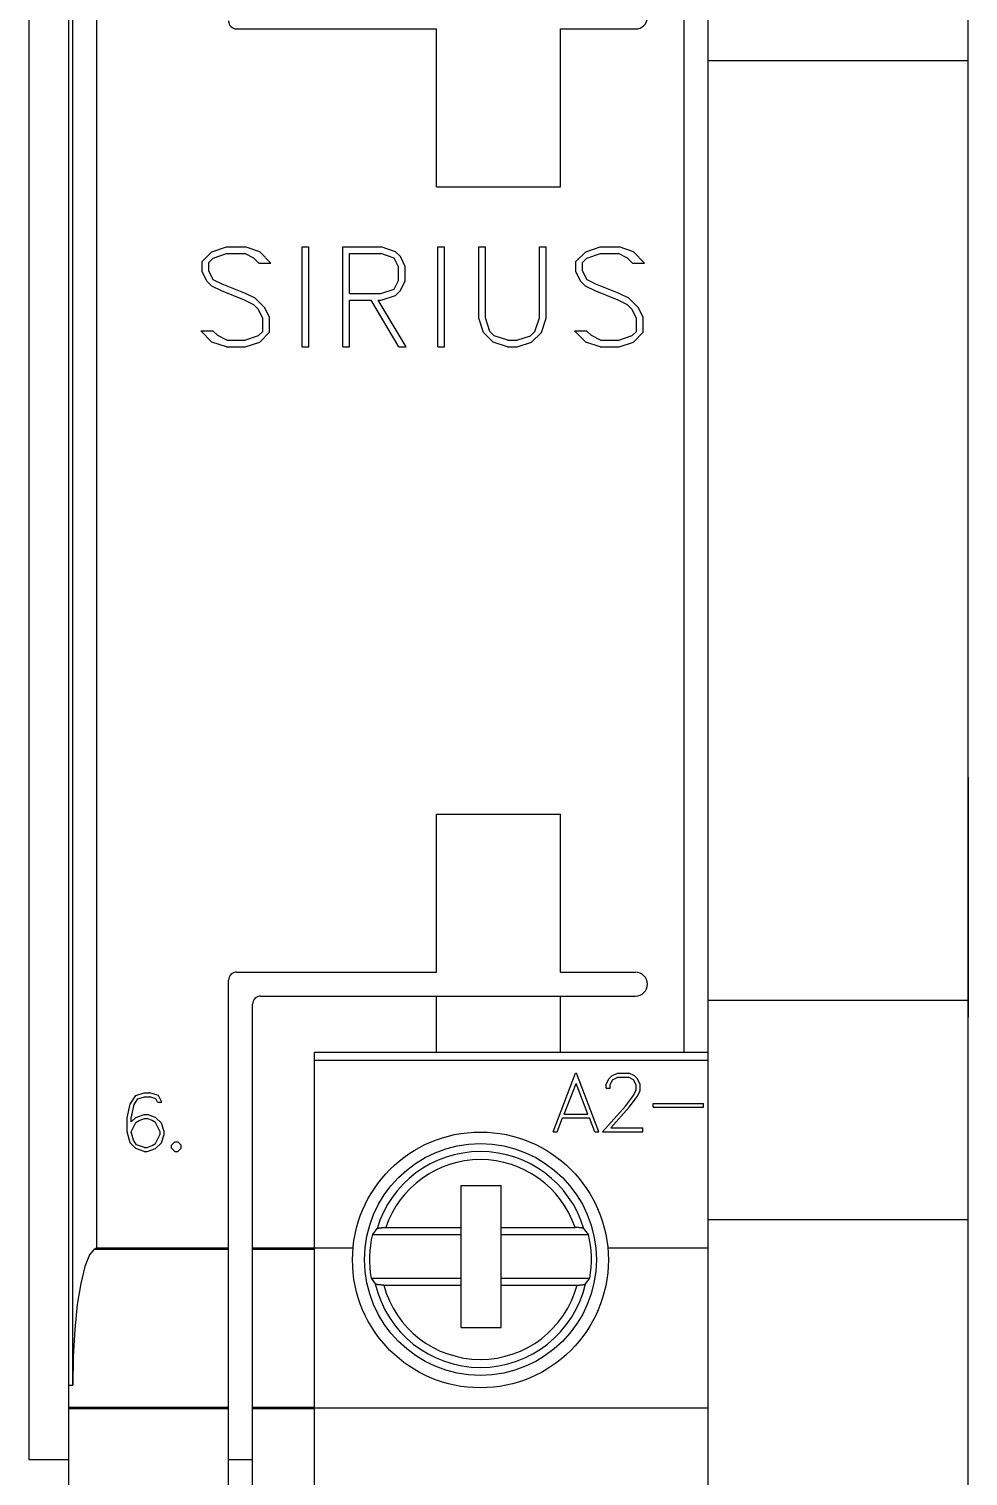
# Model space of a CAD drawing. Header units: millimetres. Extents: x -72 to 2978, y -1067 to 2817.
# Drawn here: x 2089.7 to 2113.19, y 2573.63 to 2609.84 of the extents above; entities that cross this region are included whole.
import ezdxf

# ---------------------------------------------------------------- set-up
doc = ezdxf.new("R2010")
doc.units = ezdxf.units.MM
doc.layers.add('10000_FRONT', color=7, linetype='Continuous')

msp = doc.modelspace()

# ---------------------------------------------------------------- linework, layer by layer
for p, q in [((2113.192, 2540.967), (2113.192, 2654.067)), ((2113.192, 2591.118), (2113.192, 2585.118)), ((2106.692, 2584.042), (2106.692, 2590.042))]:
    msp.add_line(p, q)
at = {"color": 6, "linetype": 'ByBlock'}
for p, q in [((2106.692, 2609.052), (2113.192, 2609.052)), ((2106.692, 2585.542), (2113.192, 2585.542)), ((2106.692, 2580.052), (2113.192, 2580.052))]:
    msp.add_line(p, q, dxfattribs=at)
at = {"layer": '10000_FRONT', "color": 7, "linetype": 'Continuous', "lineweight": 25}
for p, q in [((2090.692, 2569.542), (2090.692, 2626.542)), ((2089.702, 2574.052), (2089.702, 2622.052)), ((2090.792, 2575.904), (2090.792, 2620.181)), ((2091.392, 2579.347), (2091.392, 2616.738)), ((2106.092, 2584.242), (2106.092, 2611.842)), ((2106.692, 2584.242), (2106.692, 2611.842)), ((2094.892, 2609.842), (2099.892, 2609.842)), ((2099.892, 2605.892), (2099.892, 2609.842)), ((2102.992, 2609.842), (2104.872, 2609.842)), ((2102.992, 2605.892), (2102.992, 2609.842)), ((2099.892, 2605.892), (2102.992, 2605.892)), ((2094.029, 2604.021), (2094.276, 2604.266)), ((2094.276, 2604.266), (2094.636, 2604.387)), ((2094.302, 2604.106), (2094.642, 2604.22)), ((2094.636, 2604.387), (2095.109, 2604.387)), ((2094.642, 2604.22), (2095.098, 2604.22)), ((2095.322, 2604.106), (2095.098, 2604.22)), ((2095.469, 2604.268), (2095.109, 2604.387)), ((2095.749, 2603.986), (2095.469, 2604.268)), ((2096.53, 2604.387), (2096.696, 2604.387)), ((2096.53, 2601.888), (2096.53, 2604.387)), ((2096.696, 2601.888), (2096.696, 2604.387)), ((2097.55, 2604.387), (2098.509, 2604.387)), ((2097.55, 2601.888), (2097.55, 2604.387)), ((2097.716, 2604.22), (2098.501, 2604.22)), ((2097.716, 2603.22), (2097.716, 2604.22)), ((2098.834, 2604.106), (2098.501, 2604.22)), ((2098.867, 2604.266), (2098.509, 2604.387)), ((2098.994, 2604.145), (2098.867, 2604.266)), ((2099.112, 2603.901), (2098.994, 2604.145)), ((2099.93, 2604.387), (2100.096, 2604.387)), ((2099.93, 2601.888), (2099.93, 2604.387)), ((2100.096, 2601.888), (2100.096, 2604.387)), ((2100.95, 2604.387), (2101.116, 2604.387)), ((2100.95, 2602.609), (2100.95, 2604.387)), ((2101.116, 2602.615), (2101.116, 2604.387)), ((2102.47, 2604.387), (2102.637, 2604.387)), ((2102.47, 2602.615), (2102.47, 2604.387)), ((2102.637, 2602.609), (2102.637, 2604.387)), ((2103.379, 2604.021), (2103.626, 2604.266)), ((2103.626, 2604.266), (2103.986, 2604.387)), ((2103.652, 2604.106), (2103.992, 2604.22)), ((2103.986, 2604.387), (2104.459, 2604.387)), ((2103.992, 2604.22), (2104.448, 2604.22)), ((2104.672, 2604.106), (2104.448, 2604.22)), ((2104.819, 2604.268), (2104.459, 2604.387)), ((2105.099, 2603.986), (2104.819, 2604.268)), ((2094.029, 2603.77), (2094.029, 2604.021)), ((2094.149, 2603.528), (2094.029, 2603.77)), ((2094.198, 2604.002), (2094.302, 2604.106)), ((2094.198, 2603.786), (2094.198, 2604.002)), ((2094.309, 2603.566), (2094.198, 2603.786)), ((2095.444, 2603.986), (2095.322, 2604.106)), ((2095.444, 2603.986), (2095.749, 2603.986)), ((2098.945, 2603.889), (2098.834, 2604.106)), ((2098.945, 2603.551), (2098.945, 2603.889)), ((2099.112, 2603.539), (2099.112, 2603.901)), ((2103.379, 2603.77), (2103.379, 2604.021)), ((2103.499, 2603.528), (2103.379, 2603.77)), ((2103.548, 2604.002), (2103.652, 2604.106)), ((2103.548, 2603.786), (2103.548, 2604.002)), ((2103.659, 2603.566), (2103.548, 2603.786)), ((2104.794, 2603.986), (2104.672, 2604.106)), ((2104.794, 2603.986), (2105.099, 2603.986)), ((2094.273, 2603.404), (2094.149, 2603.528)), ((2094.512, 2603.287), (2094.273, 2603.404)), ((2094.531, 2603.454), (2094.309, 2603.566)), ((2095.116, 2603.22), (2094.531, 2603.454)), ((2098.834, 2603.334), (2098.945, 2603.551)), ((2098.993, 2603.295), (2099.112, 2603.539)), ((2103.623, 2603.404), (2103.499, 2603.528)), ((2103.862, 2603.287), (2103.623, 2603.404)), ((2103.881, 2603.454), (2103.659, 2603.566)), ((2104.466, 2603.22), (2103.881, 2603.454)), ((2095.091, 2603.054), (2094.512, 2603.287)), ((2095.322, 2602.937), (2095.091, 2603.054)), ((2095.355, 2603.104), (2095.116, 2603.22)), ((2095.595, 2602.863), (2095.355, 2603.104)), ((2097.716, 2603.22), (2098.501, 2603.22)), ((2097.716, 2603.054), (2098.255, 2603.054)), ((2097.716, 2601.888), (2097.716, 2603.054)), ((2098.953, 2601.888), (2098.255, 2603.054)), ((2099.133, 2601.888), (2098.435, 2603.054)), ((2098.435, 2603.054), (2098.508, 2603.054)), ((2098.501, 2603.22), (2098.834, 2603.334)), ((2098.508, 2603.054), (2098.867, 2603.174)), ((2098.867, 2603.174), (2098.993, 2603.295)), ((2104.441, 2603.054), (2103.862, 2603.287)), ((2104.672, 2602.937), (2104.441, 2603.054)), ((2104.705, 2603.104), (2104.466, 2603.22)), ((2104.945, 2602.863), (2104.705, 2603.104)), ((2095.431, 2602.828), (2095.322, 2602.937)), ((2095.545, 2602.604), (2095.431, 2602.828)), ((2095.712, 2602.621), (2095.595, 2602.863)), ((2104.781, 2602.828), (2104.672, 2602.937)), ((2104.895, 2602.604), (2104.781, 2602.828)), ((2105.062, 2602.621), (2104.945, 2602.863)), ((2095.545, 2602.272), (2095.545, 2602.604)), ((2095.712, 2602.253), (2095.712, 2602.621)), ((2101.069, 2602.25), (2100.95, 2602.609)), ((2101.231, 2602.275), (2101.116, 2602.615)), ((2102.355, 2602.275), (2102.47, 2602.615)), ((2102.516, 2602.25), (2102.637, 2602.609)), ((2104.895, 2602.272), (2104.895, 2602.604)), ((2105.062, 2602.253), (2105.062, 2602.621)), ((2094.276, 2602.006), (2093.993, 2602.288)), ((2093.993, 2602.288), (2094.299, 2602.288)), ((2094.636, 2601.888), (2094.276, 2602.006)), ((2094.422, 2602.168), (2094.299, 2602.288)), ((2094.645, 2602.054), (2094.422, 2602.168)), ((2094.645, 2602.054), (2095.101, 2602.054)), ((2095.101, 2602.054), (2095.441, 2602.168)), ((2095.109, 2601.888), (2095.469, 2602.008)), ((2095.441, 2602.168), (2095.545, 2602.272)), ((2095.469, 2602.008), (2095.712, 2602.253)), ((2101.313, 2602.008), (2101.069, 2602.25)), ((2101.337, 2602.167), (2101.231, 2602.275)), ((2101.673, 2601.888), (2101.313, 2602.008)), ((2101.679, 2602.053), (2101.337, 2602.167)), ((2101.679, 2602.053), (2101.906, 2602.053)), ((2101.906, 2602.053), (2102.248, 2602.167)), ((2101.914, 2601.888), (2102.273, 2602.008)), ((2102.248, 2602.167), (2102.355, 2602.275)), ((2102.273, 2602.008), (2102.516, 2602.25)), ((2103.626, 2602.006), (2103.343, 2602.288)), ((2103.343, 2602.288), (2103.649, 2602.288)), ((2103.986, 2601.888), (2103.626, 2602.006)), ((2103.772, 2602.168), (2103.649, 2602.288)), ((2103.995, 2602.054), (2103.772, 2602.168)), ((2103.995, 2602.054), (2104.451, 2602.054)), ((2104.451, 2602.054), (2104.791, 2602.168)), ((2104.459, 2601.888), (2104.819, 2602.008)), ((2104.791, 2602.168), (2104.895, 2602.272)), ((2104.819, 2602.008), (2105.062, 2602.253)), ((2094.636, 2601.888), (2095.109, 2601.888)), ((2096.53, 2601.888), (2096.696, 2601.888)), ((2097.55, 2601.888), (2097.716, 2601.888)), ((2098.953, 2601.888), (2099.133, 2601.888)), ((2099.93, 2601.888), (2100.096, 2601.888)), ((2101.673, 2601.888), (2101.914, 2601.888)), ((2103.986, 2601.888), (2104.459, 2601.888)), ((2099.892, 2590.192), (2102.992, 2590.192)), ((2099.892, 2586.242), (2099.892, 2590.192)), ((2102.992, 2586.242), (2102.992, 2590.192)), ((2094.692, 2569.542), (2094.692, 2586.042)), ((2094.892, 2586.242), (2099.892, 2586.242)), ((2102.992, 2586.242), (2104.872, 2586.242)), ((2095.292, 2570.542), (2095.292, 2585.442)), ((2095.492, 2585.642), (2104.872, 2585.642)), ((2099.892, 2584.242), (2099.892, 2585.642)), ((2102.992, 2584.242), (2102.992, 2585.642)), ((2096.842, 2584.242), (2106.692, 2584.242)), ((2096.842, 2570.542), (2096.842, 2584.242)), ((2106.692, 2584.042), (2106.692, 2584.242)), ((2096.842, 2584.042), (2106.692, 2584.042)), ((2106.692, 2579.342), (2106.692, 2584.042)), ((2102.811, 2582.245), (2103.373, 2583.715)), ((2103.373, 2583.715), (2103.394, 2583.715)), ((2103.956, 2582.245), (2103.394, 2583.715)), ((2104.134, 2583.431), (2104.204, 2583.574)), ((2104.204, 2583.574), (2104.277, 2583.646)), ((2104.234, 2583.423), (2104.299, 2583.552)), ((2104.277, 2583.646), (2104.42, 2583.715)), ((2104.299, 2583.552), (2104.428, 2583.617)), ((2104.42, 2583.715), (2104.702, 2583.715)), ((2104.428, 2583.617), (2104.694, 2583.617)), ((2104.824, 2583.552), (2104.694, 2583.617)), ((2104.845, 2583.645), (2104.702, 2583.715)), ((2104.888, 2583.423), (2104.824, 2583.552)), ((2104.918, 2583.573), (2104.845, 2583.645)), ((2104.989, 2583.429), (2104.918, 2583.573)), ((2092.225, 2582.941), (2092.368, 2583.155)), ((2092.368, 2583.155), (2092.582, 2583.225)), ((2092.417, 2583.069), (2092.585, 2583.126)), ((2092.582, 2583.225), (2092.723, 2583.225)), ((2092.585, 2583.126), (2092.719, 2583.126)), ((2092.874, 2583.073), (2092.719, 2583.126)), ((2092.939, 2583.155), (2092.723, 2583.225)), ((2093.021, 2582.988), (2092.939, 2583.155)), ((2103.086, 2582.693), (2103.384, 2583.458)), ((2103.681, 2582.693), (2103.384, 2583.458)), ((2104.134, 2583.343), (2104.134, 2583.431)), ((2104.134, 2583.343), (2104.234, 2583.343)), ((2104.234, 2583.343), (2104.234, 2583.423)), ((2104.618, 2582.888), (2104.822, 2583.16)), ((2104.71, 2582.867), (2104.918, 2583.143)), ((2104.822, 2583.16), (2104.888, 2583.294)), ((2104.888, 2583.294), (2104.888, 2583.423)), ((2104.918, 2583.143), (2104.989, 2583.284)), ((2104.989, 2583.284), (2104.989, 2583.429)), ((2092.157, 2582.596), (2092.225, 2582.941)), ((2092.256, 2582.591), (2092.325, 2582.93)), ((2092.325, 2582.93), (2092.417, 2583.069)), ((2092.917, 2582.988), (2092.874, 2583.073)), ((2092.917, 2582.988), (2093.021, 2582.988)), ((2104.046, 2582.245), (2104.618, 2582.888)), ((2104.254, 2582.343), (2104.71, 2582.867)), ((2105.311, 2582.959), (2106.577, 2582.959)), ((2105.311, 2582.861), (2105.311, 2582.959)), ((2105.311, 2582.861), (2106.577, 2582.861)), ((2106.577, 2582.861), (2106.577, 2582.959)), ((2092.157, 2582.249), (2092.157, 2582.596)), ((2092.256, 2582.493), (2092.37, 2582.607)), ((2092.256, 2582.493), (2092.256, 2582.591)), ((2092.256, 2582.249), (2092.372, 2582.481)), ((2092.37, 2582.607), (2092.582, 2582.678)), ((2092.372, 2582.481), (2092.454, 2582.534)), ((2092.454, 2582.534), (2092.585, 2582.579)), ((2092.582, 2582.678), (2092.654, 2582.678)), ((2092.585, 2582.579), (2092.651, 2582.579)), ((2092.782, 2582.534), (2092.651, 2582.579)), ((2092.866, 2582.607), (2092.654, 2582.678)), ((2092.864, 2582.481), (2092.782, 2582.534)), ((2092.98, 2582.247), (2092.864, 2582.481)), ((2093.009, 2582.464), (2092.866, 2582.607)), ((2093.079, 2582.252), (2093.009, 2582.464)), ((2102.914, 2582.245), (2103.049, 2582.595)), ((2103.049, 2582.595), (2103.719, 2582.595)), ((2103.086, 2582.693), (2103.681, 2582.693)), ((2103.854, 2582.245), (2103.719, 2582.595)), ((2092.227, 2581.968), (2092.157, 2582.249)), ((2092.309, 2582.038), (2092.256, 2582.249)), ((2092.387, 2581.922), (2092.309, 2582.038)), ((2092.864, 2581.954), (2092.98, 2582.187)), ((2092.98, 2582.187), (2092.98, 2582.247)), ((2093.009, 2581.968), (2093.079, 2582.18)), ((2093.079, 2582.18), (2093.079, 2582.252)), ((2102.811, 2582.245), (2102.914, 2582.245)), ((2103.854, 2582.245), (2103.956, 2582.245)), ((2104.046, 2582.245), (2105.057, 2582.245)), ((2104.254, 2582.343), (2105.057, 2582.343)), ((2105.057, 2582.245), (2105.057, 2582.343)), ((2092.37, 2581.826), (2092.227, 2581.968)), ((2092.582, 2581.755), (2092.37, 2581.826)), ((2092.585, 2581.855), (2092.387, 2581.922)), ((2092.582, 2581.755), (2092.654, 2581.755)), ((2092.585, 2581.855), (2092.651, 2581.855)), ((2092.651, 2581.855), (2092.782, 2581.901)), ((2092.654, 2581.755), (2092.866, 2581.826)), ((2092.782, 2581.901), (2092.864, 2581.954)), ((2092.866, 2581.826), (2093.009, 2581.968)), ((2093.265, 2581.915), (2093.343, 2581.993)), ((2093.265, 2581.834), (2093.265, 2581.915)), ((2093.343, 2581.755), (2093.265, 2581.834)), ((2093.343, 2581.993), (2093.424, 2581.993)), ((2093.343, 2581.755), (2093.424, 2581.755)), ((2093.502, 2581.915), (2093.424, 2581.993)), ((2093.424, 2581.755), (2093.502, 2581.834)), ((2093.502, 2581.834), (2093.502, 2581.915)), ((2100.507, 2580.902), (2101.507, 2580.902)), ((2100.507, 2579.852), (2100.507, 2580.902)), ((2101.507, 2579.852), (2101.507, 2580.902)), ((2098.404, 2579.824), (2098.288, 2579.682)), ((2098.288, 2579.682), (2100.507, 2579.682)), ((2098.404, 2579.824), (2098.407, 2579.826)), ((2098.407, 2579.826), (2098.411, 2579.829)), ((2098.411, 2579.829), (2098.417, 2579.831)), ((2098.417, 2579.831), (2098.423, 2579.833)), ((2098.423, 2579.833), (2098.43, 2579.836)), ((2098.43, 2579.836), (2098.44, 2579.838)), ((2098.44, 2579.838), (2098.45, 2579.84)), ((2098.45, 2579.84), (2098.461, 2579.842)), ((2098.461, 2579.842), (2098.472, 2579.843)), ((2098.472, 2579.843), (2098.484, 2579.845)), ((2098.484, 2579.845), (2098.498, 2579.847)), ((2098.498, 2579.847), (2098.513, 2579.848)), ((2098.513, 2579.848), (2098.527, 2579.849)), ((2098.527, 2579.849), (2098.542, 2579.85)), ((2098.542, 2579.85), (2098.557, 2579.851)), ((2098.557, 2579.851), (2098.574, 2579.852)), ((2098.574, 2579.852), (2098.59, 2579.852)), ((2098.59, 2579.852), (2098.607, 2579.852)), ((2098.607, 2579.852), (2098.623, 2579.852)), ((2098.623, 2579.852), (2100.507, 2579.852)), ((2100.507, 2579.682), (2100.507, 2579.852)), ((2100.507, 2578.582), (2100.507, 2579.682)), ((2101.507, 2579.852), (2103.36, 2579.852)), ((2101.507, 2579.682), (2101.507, 2579.852)), ((2101.507, 2579.682), (2103.695, 2579.682)), ((2101.507, 2578.582), (2101.507, 2579.682)), ((2103.373, 2579.852), (2103.36, 2579.852)), ((2103.387, 2579.852), (2103.373, 2579.852)), ((2103.401, 2579.852), (2103.387, 2579.852)), ((2103.415, 2579.851), (2103.401, 2579.852)), ((2103.428, 2579.851), (2103.415, 2579.851)), ((2103.441, 2579.85), (2103.428, 2579.851)), ((2103.453, 2579.849), (2103.441, 2579.85)), ((2103.465, 2579.848), (2103.453, 2579.849)), ((2103.477, 2579.847), (2103.465, 2579.848)), ((2103.489, 2579.846), (2103.477, 2579.847)), ((2103.5, 2579.845), (2103.489, 2579.846)), ((2103.51, 2579.844), (2103.5, 2579.845)), ((2103.52, 2579.842), (2103.51, 2579.844)), ((2103.529, 2579.841), (2103.52, 2579.842)), ((2103.538, 2579.839), (2103.529, 2579.841)), ((2103.546, 2579.837), (2103.538, 2579.839)), ((2103.553, 2579.835), (2103.546, 2579.837)), ((2103.56, 2579.834), (2103.553, 2579.835)), ((2103.565, 2579.832), (2103.56, 2579.834)), ((2103.57, 2579.83), (2103.565, 2579.832)), ((2103.574, 2579.828), (2103.57, 2579.83)), ((2103.577, 2579.826), (2103.574, 2579.828)), ((2103.579, 2579.824), (2103.577, 2579.826)), ((2103.695, 2579.682), (2103.579, 2579.824)), ((2091.332, 2579.313), (2091.34, 2579.318)), ((2091.332, 2579.313), (2094.692, 2579.313)), ((2091.34, 2579.318), (2091.349, 2579.323)), ((2091.349, 2579.323), (2091.358, 2579.327)), ((2091.358, 2579.327), (2091.366, 2579.332)), ((2091.366, 2579.332), (2091.375, 2579.337)), ((2091.375, 2579.337), (2091.383, 2579.342)), ((2091.383, 2579.342), (2091.392, 2579.347)), ((2091.392, 2579.347), (2094.692, 2579.347)), ((2095.292, 2579.347), (2096.842, 2579.347)), ((2095.292, 2579.313), (2096.842, 2579.313)), ((2096.842, 2579.342), (2097.806, 2579.342)), ((2104.178, 2579.342), (2106.692, 2579.342)), ((2106.692, 2575.345), (2106.692, 2579.342)), ((2098.256, 2578.582), (2100.507, 2578.582)), ((2098.256, 2578.582), (2098.362, 2578.441)), ((2098.364, 2578.439), (2098.362, 2578.441)), ((2098.367, 2578.437), (2098.364, 2578.439)), ((2098.371, 2578.435), (2098.367, 2578.437)), ((2098.375, 2578.433), (2098.371, 2578.435)), ((2098.38, 2578.431), (2098.375, 2578.433)), ((2098.386, 2578.429), (2098.38, 2578.431)), ((2098.393, 2578.428), (2098.386, 2578.429)), ((2098.401, 2578.426), (2098.393, 2578.428)), ((2098.41, 2578.424), (2098.401, 2578.426)), ((2098.418, 2578.423), (2098.41, 2578.424)), ((2098.428, 2578.421), (2098.418, 2578.423)), ((2098.438, 2578.42), (2098.428, 2578.421)), ((2098.448, 2578.419), (2098.438, 2578.42)), ((2098.46, 2578.418), (2098.448, 2578.419)), ((2098.472, 2578.416), (2098.46, 2578.418)), ((2098.484, 2578.416), (2098.472, 2578.416)), ((2098.496, 2578.415), (2098.484, 2578.416)), ((2098.508, 2578.414), (2098.496, 2578.415)), ((2098.521, 2578.413), (2098.508, 2578.414)), ((2098.535, 2578.413), (2098.521, 2578.413)), ((2098.548, 2578.413), (2098.535, 2578.413)), ((2098.562, 2578.412), (2098.548, 2578.413)), ((2098.575, 2578.412), (2098.562, 2578.412)), ((2098.575, 2578.412), (2100.507, 2578.412)), ((2100.507, 2578.412), (2100.507, 2578.582)), ((2100.507, 2577.352), (2100.507, 2578.412)), ((2101.507, 2578.582), (2103.727, 2578.582)), ((2101.507, 2578.412), (2101.507, 2578.582)), ((2101.507, 2578.412), (2103.408, 2578.412)), ((2101.507, 2577.352), (2101.507, 2578.412)), ((2103.408, 2578.412), (2103.424, 2578.413)), ((2103.424, 2578.413), (2103.441, 2578.413)), ((2103.441, 2578.413), (2103.457, 2578.413)), ((2103.457, 2578.413), (2103.473, 2578.414)), ((2103.473, 2578.414), (2103.488, 2578.415)), ((2103.488, 2578.415), (2103.503, 2578.416)), ((2103.503, 2578.416), (2103.517, 2578.417)), ((2103.517, 2578.417), (2103.531, 2578.418)), ((2103.531, 2578.418), (2103.545, 2578.42)), ((2103.545, 2578.42), (2103.557, 2578.421)), ((2103.557, 2578.421), (2103.568, 2578.423)), ((2103.568, 2578.423), (2103.578, 2578.425)), ((2103.578, 2578.425), (2103.588, 2578.427)), ((2103.588, 2578.427), (2103.597, 2578.429)), ((2103.597, 2578.429), (2103.604, 2578.432)), ((2103.604, 2578.432), (2103.61, 2578.434)), ((2103.61, 2578.434), (2103.615, 2578.436)), ((2103.615, 2578.436), (2103.619, 2578.439)), ((2103.619, 2578.439), (2103.621, 2578.441)), ((2103.622, 2578.441), (2103.727, 2578.582)), ((2100.507, 2577.352), (2101.507, 2577.352)), ((2090.692, 2575.904), (2090.792, 2575.904)), ((2090.692, 2575.361), (2094.692, 2575.361)), ((2090.692, 2575.326), (2094.692, 2575.326)), ((2095.292, 2575.361), (2096.842, 2575.361)), ((2095.292, 2575.326), (2096.842, 2575.326)), ((2096.842, 2575.345), (2106.692, 2575.345)), ((2106.692, 2571.542), (2106.692, 2575.345)), ((2089.692, 2574.052), (2090.692, 2574.052)), ((2094.692, 2574.052), (2095.292, 2574.052))]:
    msp.add_line(p, q, dxfattribs=at)
msp.add_lwpolyline([(2091.332, 2579.313), (2091.209, 2579.166), (2091.093, 2578.876), (2090.991, 2578.456), (2090.907, 2577.923), (2090.844, 2577.301), (2090.805, 2576.618), (2090.792, 2575.904)], dxfattribs=at)
for centre, radius in [((2100.992, 2579.042), 3.2), ((2100.992, 2579.052), 2.9)]:
    msp.add_circle(centre, radius, dxfattribs=at)
for centre, radius, start, end in [((2104.872, 2610.142), 0.3, 270.0001, 89.9999), ((2094.892, 2610.042), 0.2, 180.0001, 269.9999), ((2094.892, 2586.042), 0.2, 90.0001, 180.0001), ((2104.872, 2585.942), 0.3, 0.0001, 89.9999), ((2104.872, 2585.942), 0.3, 270.0001, 0.0001), ((2095.492, 2585.442), 0.2, 89.9999, 179.9999), ((2100.992, 2579.052), 2.7, 90, 163.4023), ((2100.992, 2579.052), 2.7, 16.5977, 90), ((2100.992, 2579.052), 2.5, 18.6629, 161.3371), ((2100.992, 2579.052), 2.776, 166.8814, 189.7486), ((2100.992, 2579.052), 2.776, 350.2514, 13.1186), ((2100.992, 2579.052), 2.7, 193.0846, 346.9154), ((2100.992, 2579.052), 2.5, 194.8328, 345.1672)]:
    msp.add_arc(centre, radius, start, end, dxfattribs=at)

doc.saveas('drawing.dxf')
